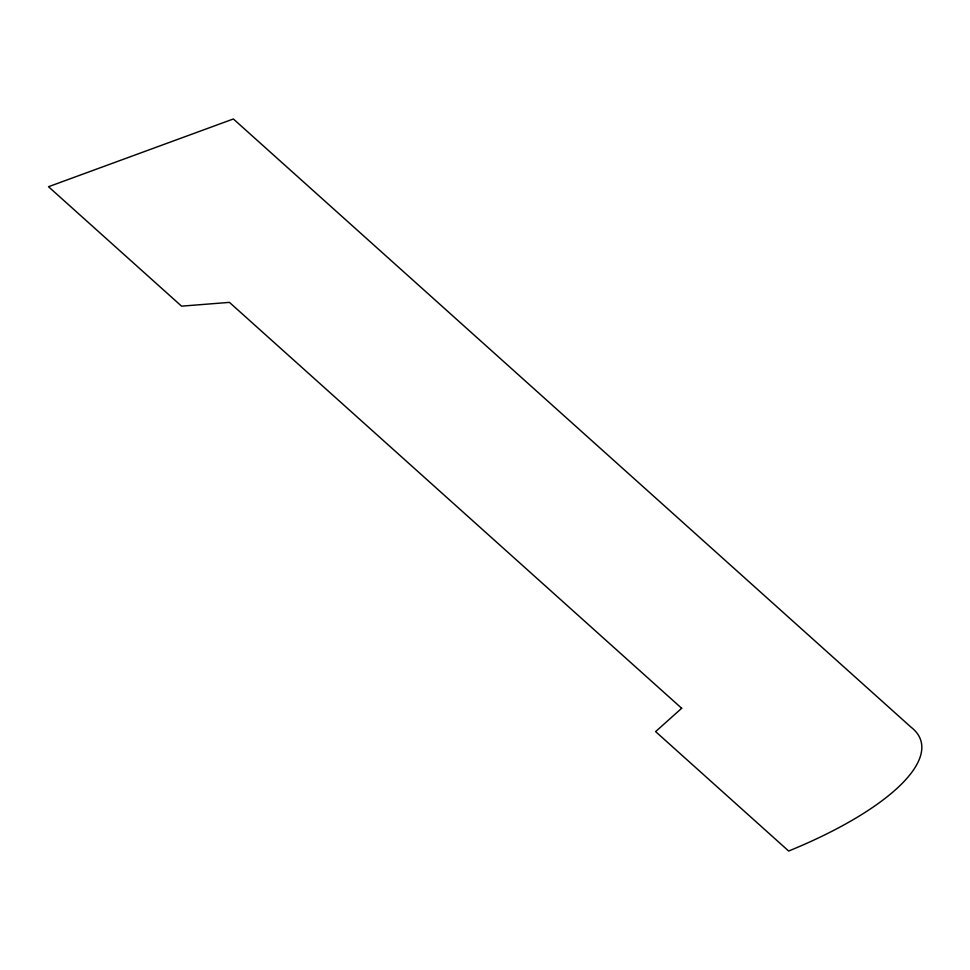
<?xml version="1.0" encoding="UTF-8"?>
<svg xmlns="http://www.w3.org/2000/svg" width="970" height="970" viewBox="0 0 970 970"><rect width="100%" height="100%" fill="white"/><g stroke="black" fill="none" stroke-linecap="round" stroke-linejoin="round"><path stroke-width="1.45" d="M681.68 708.282L655.599 731.598L788.659 851.029A224.191 71.137 -16.6 0 0 910.951 727.1L233.37 118.971L48.5 186.725L181.572 306.156L229.429 302.373L681.68 708.282"/></g></svg>
